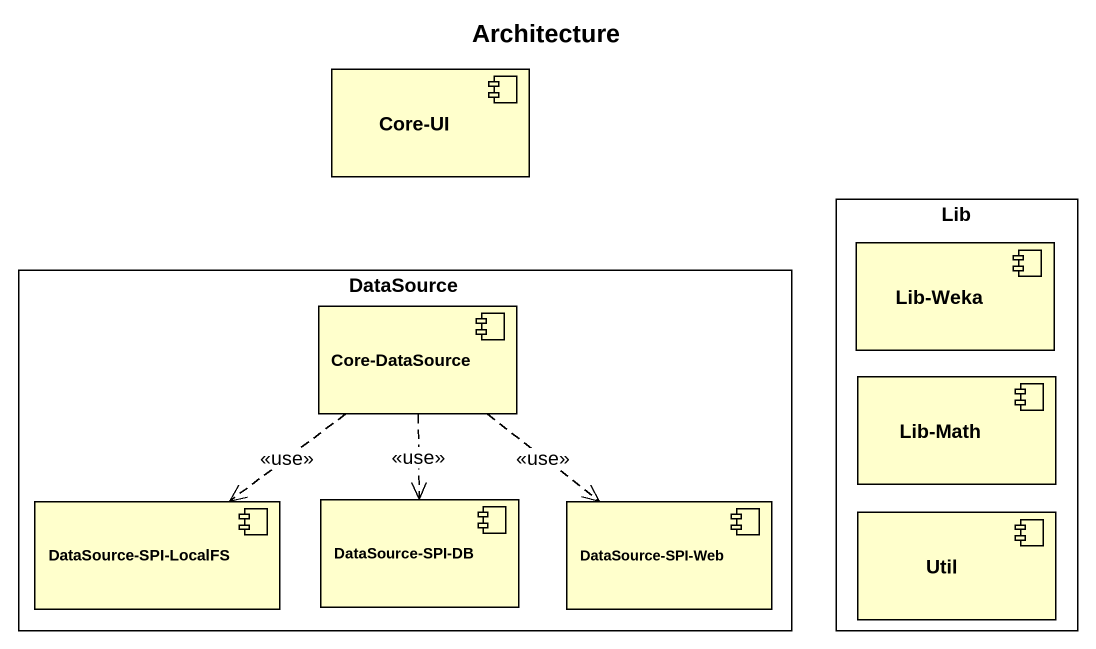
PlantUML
@startuml
title Architecture
component "Core-UI" as Core_UI
rectangle Lib {
  component "Lib-Weka" as Lib_Weka
  component "Lib-Math" as Lib_Math
  component Util
}
rectangle DataSource {
  component "Core-DataSource" as Core_DataSource
  component "DataSource-SPI-LocalFS" as DataSource_SPI_LocalFS
  component "DataSource-SPI-DB" as DataSource_SPI_DB
  component "DataSource-SPI-Web" as DataSource_SPI_Web
}
Core_DataSource ..> DataSource_SPI_LocalFS : <<use>>
Core_DataSource ..> DataSource_SPI_DB : <<use>>
Core_DataSource ..> DataSource_SPI_Web : <<use>>
@enduml
